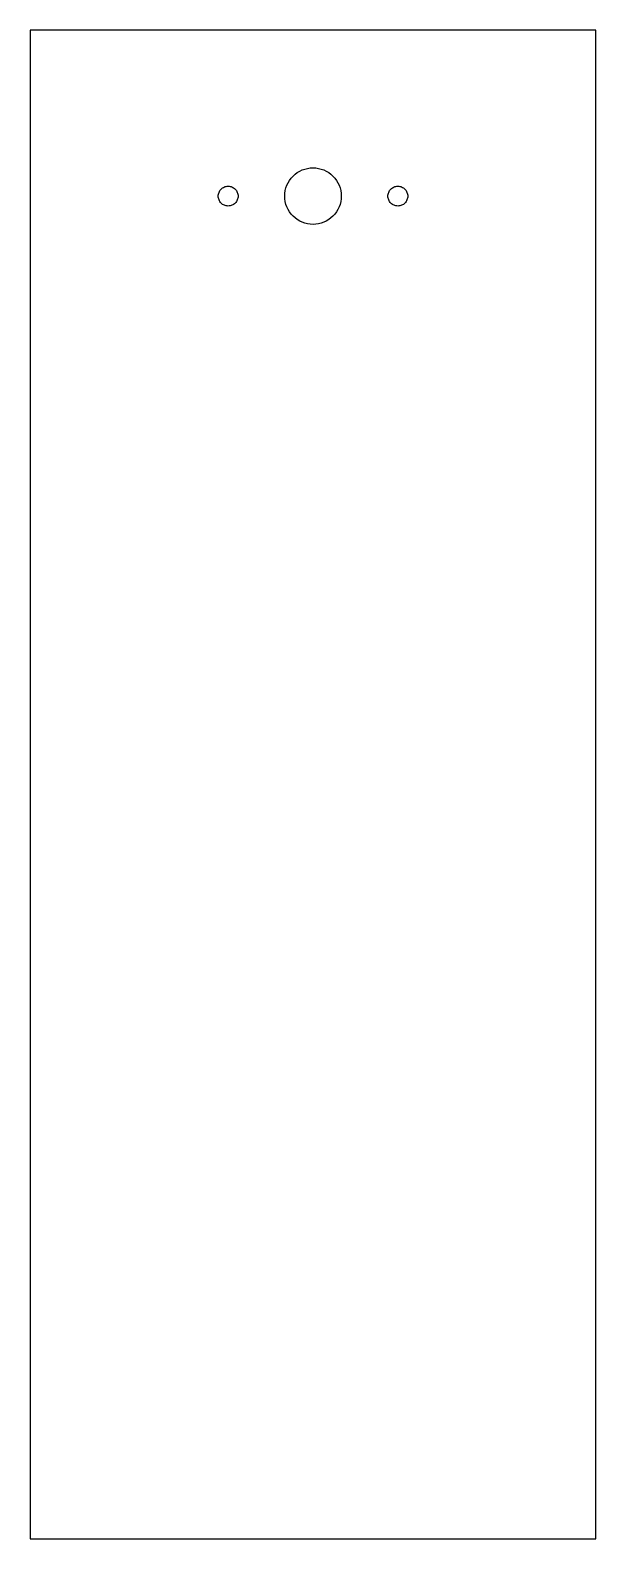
# Model space of a CAD drawing. Header units: metres. Extents: x -150 to 150, y 0 to 800.
import ezdxf

# ---------------------------------------------------------------- set-up
doc = ezdxf.new("R2010")
doc.units = ezdxf.units.M

msp = doc.modelspace()

# ---------------------------------------------------------------- linework, layer by layer
for p, q in [((150, 800), (-150, 800)), ((-150, 800), (-150, 0)), ((150, 0), (150, 800)), ((-13.2288, 719.071), (-12.472, 720.334)), ((-12.472, 720.334), (-11.5952, 721.516)), ((-11.5952, 721.516), (-10.6066, 722.607)), ((-10.6066, 722.607), (-9.51588, 723.595)), ((-9.51588, 723.595), (-8.33354, 724.472)), ((-8.33354, 724.472), (-7.07094, 725.229)), ((-7.07094, 725.229), (-5.74025, 725.858)), ((-5.74025, 725.858), (-4.35426, 726.354)), ((-4.35426, 726.354), (-2.92635, 726.712)), ((-2.92635, 726.712), (-1.47025, 726.928)), ((-1.47025, 726.928), (0, 727)), ((0, 727), (1.47025, 726.928)), ((1.47025, 726.928), (2.92635, 726.712)), ((2.92635, 726.712), (4.35426, 726.354)), ((4.35426, 726.354), (5.74025, 725.858)), ((5.74025, 725.858), (7.07094, 725.229)), ((7.07094, 725.229), (8.33354, 724.472)), ((8.33354, 724.472), (9.51588, 723.595)), ((9.51588, 723.595), (10.6066, 722.607)), ((10.6066, 722.607), (11.5952, 721.516)), ((11.5952, 721.516), (12.472, 720.334)), ((12.472, 720.334), (13.2288, 719.071)), ((-50.25, 712), (-50.2247, 712.515)), ((-50.2247, 711.485), (-50.25, 712)), ((-50.2247, 712.515), (-50.1491, 713.024)), ((-50.1491, 713.024), (-50.0239, 713.524)), ((-50.0239, 713.524), (-49.8504, 714.009)), ((-49.8504, 714.009), (-49.6301, 714.475)), ((-49.6301, 714.475), (-49.3652, 714.917)), ((-49.3652, 714.917), (-49.0583, 715.331)), ((-49.0583, 715.331), (-48.7123, 715.712)), ((-48.7123, 715.712), (-48.3306, 716.058)), ((-48.3306, 716.058), (-47.9167, 716.365)), ((-47.9167, 716.365), (-47.4748, 716.63)), ((-47.4748, 716.63), (-47.0091, 716.85)), ((-47.0091, 716.85), (-46.524, 717.024)), ((-46.524, 717.024), (-46.0242, 717.149)), ((-46.0242, 717.149), (-45.5146, 717.225)), ((-45.5146, 717.225), (-45, 717.25)), ((-45, 717.25), (-44.4854, 717.225)), ((-44.4854, 717.225), (-43.9758, 717.149)), ((-43.9758, 717.149), (-43.476, 717.024)), ((-43.476, 717.024), (-42.9909, 716.85)), ((-42.9909, 716.85), (-42.5252, 716.63)), ((-42.5252, 716.63), (-42.0833, 716.365)), ((-42.0833, 716.365), (-41.6694, 716.058)), ((-41.6694, 716.058), (-41.2877, 715.712)), ((-41.2877, 715.712), (-40.9417, 715.331)), ((-40.9417, 715.331), (-40.6348, 714.917)), ((-40.6348, 714.917), (-40.3699, 714.475)), ((-40.3699, 714.475), (-40.1496, 714.009)), ((-40.1496, 714.009), (-39.9761, 713.524)), ((-39.9761, 713.524), (-39.8509, 713.024)), ((-39.8509, 713.024), (-39.7753, 712.515)), ((-39.7753, 712.515), (-39.75, 712)), ((-39.75, 712), (-39.7753, 711.485)), ((-15, 712), (-14.9278, 713.47)), ((-14.9278, 710.53), (-15, 712)), ((-14.9278, 713.47), (-14.7118, 714.926)), ((-14.7118, 714.926), (-14.3541, 716.354)), ((-14.3541, 716.354), (-13.8582, 717.74)), ((-13.8582, 717.74), (-13.2288, 719.071)), ((13.2288, 719.071), (13.8582, 717.74)), ((13.8582, 717.74), (14.3541, 716.354)), ((14.3541, 716.354), (14.7118, 714.926)), ((14.7118, 714.926), (14.9278, 713.47)), ((14.9278, 713.47), (15, 712)), ((15, 712), (14.9278, 710.53)), ((39.75, 712), (39.7753, 712.515)), ((39.7753, 711.485), (39.75, 712)), ((39.7753, 712.515), (39.8509, 713.024)), ((39.8509, 713.024), (39.9761, 713.524)), ((39.9761, 713.524), (40.1496, 714.009)), ((40.1496, 714.009), (40.3699, 714.475)), ((40.3699, 714.475), (40.6348, 714.917)), ((40.6348, 714.917), (40.9417, 715.331)), ((40.9417, 715.331), (41.2877, 715.712)), ((41.2877, 715.712), (41.6694, 716.058)), ((41.6694, 716.058), (42.0833, 716.365)), ((42.0833, 716.365), (42.5252, 716.63)), ((42.5252, 716.63), (42.9909, 716.85)), ((42.9909, 716.85), (43.476, 717.024)), ((43.476, 717.024), (43.9758, 717.149)), ((43.9758, 717.149), (44.4854, 717.225)), ((44.4854, 717.225), (45, 717.25)), ((45, 717.25), (45.5146, 717.225)), ((45.5146, 717.225), (46.0242, 717.149)), ((46.0242, 717.149), (46.524, 717.024)), ((46.524, 717.024), (47.0091, 716.85)), ((47.0091, 716.85), (47.4748, 716.63)), ((47.4748, 716.63), (47.9167, 716.365)), ((47.9167, 716.365), (48.3306, 716.058)), ((48.3306, 716.058), (48.7123, 715.712)), ((48.7123, 715.712), (49.0583, 715.331)), ((49.0583, 715.331), (49.3652, 714.917)), ((49.3652, 714.917), (49.6301, 714.475)), ((49.6301, 714.475), (49.8504, 714.009)), ((49.8504, 714.009), (50.0239, 713.524)), ((50.0239, 713.524), (50.1491, 713.024)), ((50.1491, 713.024), (50.2247, 712.515)), ((50.2247, 712.515), (50.25, 712)), ((50.25, 712), (50.2247, 711.485)), ((-50.1491, 710.976), (-50.2247, 711.485)), ((-50.0239, 710.476), (-50.1491, 710.976)), ((-49.8504, 709.991), (-50.0239, 710.476)), ((-49.6301, 709.525), (-49.8504, 709.991)), ((-49.3652, 709.083), (-49.6301, 709.525)), ((-49.0583, 708.669), (-49.3652, 709.083)), ((-48.7123, 708.288), (-49.0583, 708.669)), ((-48.3306, 707.942), (-48.7123, 708.288)), ((-47.9167, 707.635), (-48.3306, 707.942)), ((-47.4748, 707.37), (-47.9167, 707.635)), ((-47.0091, 707.15), (-47.4748, 707.37)), ((-46.524, 706.976), (-47.0091, 707.15)), ((-46.0242, 706.851), (-46.524, 706.976)), ((-45.5146, 706.775), (-46.0242, 706.851)), ((-45, 706.75), (-45.5146, 706.775)), ((-44.4854, 706.775), (-45, 706.75)), ((-43.9758, 706.851), (-44.4854, 706.775)), ((-43.476, 706.976), (-43.9758, 706.851)), ((-42.9909, 707.15), (-43.476, 706.976)), ((-42.5252, 707.37), (-42.9909, 707.15)), ((-42.0833, 707.635), (-42.5252, 707.37)), ((-41.6694, 707.942), (-42.0833, 707.635)), ((-41.2877, 708.288), (-41.6694, 707.942)), ((-40.9417, 708.669), (-41.2877, 708.288)), ((-40.6348, 709.083), (-40.9417, 708.669)), ((-40.3699, 709.525), (-40.6348, 709.083)), ((-40.1496, 709.991), (-40.3699, 709.525)), ((-39.9761, 710.476), (-40.1496, 709.991)), ((-39.8509, 710.976), (-39.9761, 710.476)), ((-39.7753, 711.485), (-39.8509, 710.976)), ((-14.7118, 709.074), (-14.9278, 710.53)), ((-14.3541, 707.646), (-14.7118, 709.074)), ((-13.8582, 706.26), (-14.3541, 707.646)), ((-13.2288, 704.929), (-13.8582, 706.26)), ((-12.472, 703.666), (-13.2288, 704.929)), ((13.2288, 704.929), (12.472, 703.666)), ((13.8582, 706.26), (13.2288, 704.929)), ((14.3541, 707.646), (13.8582, 706.26)), ((14.7118, 709.074), (14.3541, 707.646)), ((14.9278, 710.53), (14.7118, 709.074)), ((39.8509, 710.976), (39.7753, 711.485)), ((39.9761, 710.476), (39.8509, 710.976)), ((40.1496, 709.991), (39.9761, 710.476)), ((40.3699, 709.525), (40.1496, 709.991)), ((40.6348, 709.083), (40.3699, 709.525)), ((40.9417, 708.669), (40.6348, 709.083)), ((41.2877, 708.288), (40.9417, 708.669)), ((41.6694, 707.942), (41.2877, 708.288)), ((42.0833, 707.635), (41.6694, 707.942)), ((42.5252, 707.37), (42.0833, 707.635)), ((42.9909, 707.15), (42.5252, 707.37)), ((43.476, 706.976), (42.9909, 707.15)), ((43.9758, 706.851), (43.476, 706.976)), ((44.4854, 706.775), (43.9758, 706.851)), ((45, 706.75), (44.4854, 706.775)), ((45.5146, 706.775), (45, 706.75)), ((46.0242, 706.851), (45.5146, 706.775)), ((46.524, 706.976), (46.0242, 706.851)), ((47.0091, 707.15), (46.524, 706.976)), ((47.4748, 707.37), (47.0091, 707.15)), ((47.9167, 707.635), (47.4748, 707.37)), ((48.3306, 707.942), (47.9167, 707.635)), ((48.7123, 708.288), (48.3306, 707.942)), ((49.0583, 708.669), (48.7123, 708.288)), ((49.3652, 709.083), (49.0583, 708.669)), ((49.6301, 709.525), (49.3652, 709.083)), ((49.8504, 709.991), (49.6301, 709.525)), ((50.0239, 710.476), (49.8504, 709.991)), ((50.1491, 710.976), (50.0239, 710.476)), ((50.2247, 711.485), (50.1491, 710.976)), ((-11.5952, 702.484), (-12.472, 703.666)), ((-10.6066, 701.393), (-11.5952, 702.484)), ((-9.51588, 700.405), (-10.6066, 701.393)), ((-8.33354, 699.528), (-9.51588, 700.405)), ((-7.07094, 698.771), (-8.33354, 699.528)), ((-5.74025, 698.142), (-7.07094, 698.771)), ((-4.35426, 697.646), (-5.74025, 698.142)), ((-2.92635, 697.288), (-4.35426, 697.646)), ((-1.47025, 697.072), (-2.92635, 697.288)), ((0, 697), (-1.47025, 697.072)), ((1.47025, 697.072), (0, 697)), ((2.92635, 697.288), (1.47025, 697.072)), ((4.35426, 697.646), (2.92635, 697.288)), ((5.74025, 698.142), (4.35426, 697.646)), ((7.07094, 698.771), (5.74025, 698.142)), ((8.33354, 699.528), (7.07094, 698.771)), ((9.51588, 700.405), (8.33354, 699.528)), ((10.6066, 701.393), (9.51588, 700.405)), ((11.5952, 702.484), (10.6066, 701.393)), ((12.472, 703.666), (11.5952, 702.484)), ((-150, 0), (150, 0))]:
    msp.add_line(p, q)

doc.saveas('drawing.dxf')
